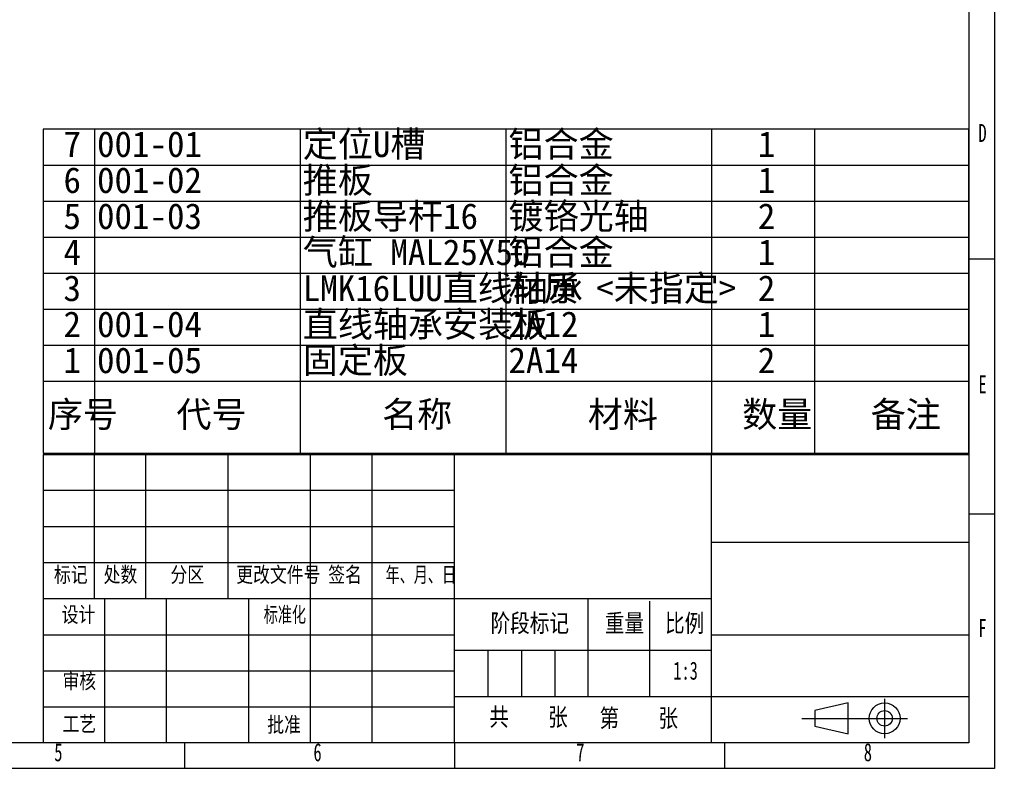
# Model space of a CAD drawing. Header units: millimetres. Extents: x -4 to 1692, y -357 to 300.
# Drawn here: x 700.8 to 890.3, y 0.1 to 145.7 of the extents above; entities that cross this region are included whole.
import ezdxf

# ---------------------------------------------------------------- set-up
doc = ezdxf.new("R2010")
doc.units = ezdxf.units.MM
doc.layers.add('图形符号', color=7, linetype='Continuous', lineweight=15)
doc.styles.add('SLDTEXTSTYLE0', font='', dxfattribs={"width": 0.67, "bigfont": 'bigfont'})
doc.styles.add('SLDTEXTSTYLE1', font='', dxfattribs={"width": 0.67})
doc.styles.add('SLDTEXTSTYLE2', font='', dxfattribs={"width": 0.8, "bigfont": 'bigfont'})
doc.styles.add('SLDTEXTSTYLE3', font='', dxfattribs={"width": 0.67})
doc.styles.add('SLDTEXTSTYLE4', font='', dxfattribs={"bigfont": 'bigfont'})
doc.styles.add('SLDTEXTSTYLE5', font='')
doc.styles.get('SLDTEXTSTYLE0').set_extended_font_data('仿宋_GB2312')
doc.styles.get('SLDTEXTSTYLE1').set_extended_font_data('仿宋_GB2312')
doc.styles.get('SLDTEXTSTYLE2').set_extended_font_data('仿宋_GB2312')
doc.styles.get('SLDTEXTSTYLE3').set_extended_font_data('仿宋_GB2312')
doc.styles.get('SLDTEXTSTYLE4').set_extended_font_data('仿宋_GB2312')
doc.styles.get('SLDTEXTSTYLE5').set_extended_font_data('仿宋_GB2312')

# ---------------------------------------------------------------- blocks, each defined once
blk = doc.blocks.new('SW_TABLEANNOTATION_0')
at = {"color": 0, "linetype": 'Continuous', "lineweight": 0}
for p, q in [((0, 0), (0, -63)), ((180, 0), (0, 0)), ((180, -63), (180, 0)), ((10, 0), (10, -49)), ((50, 0), (50, -49)), ((90, 0), (90, -49)), ((130, 0), (130, -49)), ((150, 0), (150, -49)), ((0, -7), (180, -7)), ((0, -14), (180, -14)), ((0, -21), (180, -21)), ((0, -28), (180, -28)), ((0, -35), (180, -35)), ((0, -42), (180, -42)), ((0, -49), (180, -49)), ((10, -49), (10, -63)), ((50, -49), (50, -63)), ((90, -49), (90, -63)), ((130, -49), (130, -63)), ((150, -49), (150, -63)), ((0, -63), (180, -63))]:
    blk.add_line(p, q, dxfattribs=at)
at = {"color": 0, "linetype": 'Continuous', "lineweight": 0, "char_height": 5, "attachment_point": 1}
for s, insert, style in [('定位U槽', (50.5, -0.42), 'SLDTEXTSTYLE4'), ('铝合金', (90.5, -0.42), 'SLDTEXTSTYLE4'), ('7', (3.98, -0.42), 'SLDTEXTSTYLE5'), ('001-01 ', (10.5, -0.42), 'SLDTEXTSTYLE5'), ('1', (138.98, -0.42), 'SLDTEXTSTYLE5'), ('6', (3.98, -7.42), 'SLDTEXTSTYLE5'), ('001-02 ', (10.5, -7.42), 'SLDTEXTSTYLE5'), ('推板', (50.5, -7.42), 'SLDTEXTSTYLE4'), ('铝合金', (90.5, -7.42), 'SLDTEXTSTYLE4'), ('1', (138.98, -7.42), 'SLDTEXTSTYLE5'), ('5', (3.98, -14.42), 'SLDTEXTSTYLE5'), ('001-03 ', (10.5, -14.42), 'SLDTEXTSTYLE5'), ('推板导杆16', (50.5, -14.42), 'SLDTEXTSTYLE4'), ('镀铬光轴', (90.5, -14.42), 'SLDTEXTSTYLE4'), ('2', (138.98, -14.42), 'SLDTEXTSTYLE5'), ('气缸 MAL25X50', (50.5, -21.42), 'SLDTEXTSTYLE4'), ('铝合金', (90.5, -21.42), 'SLDTEXTSTYLE4'), ('4', (3.98, -21.42), 'SLDTEXTSTYLE5'), ('1', (138.98, -21.42), 'SLDTEXTSTYLE5'), ('LMK16LUU直线轴承', (50.5, -28.42), 'SLDTEXTSTYLE4'), ('材质 <未指定>', (90.5, -28.42), 'SLDTEXTSTYLE4'), ('3', (3.98, -28.42), 'SLDTEXTSTYLE5'), ('2', (138.98, -28.42), 'SLDTEXTSTYLE5'), ('2', (3.98, -35.42), 'SLDTEXTSTYLE5'), ('001-04 ', (10.5, -35.42), 'SLDTEXTSTYLE5'), ('直线轴承安装板', (50.5, -35.42), 'SLDTEXTSTYLE4'), ('2A12', (90.5, -35.42), 'SLDTEXTSTYLE5'), ('1', (138.98, -35.42), 'SLDTEXTSTYLE5'), ('固定板', (50.5, -42.42), 'SLDTEXTSTYLE4'), ('1', (3.98, -42.42), 'SLDTEXTSTYLE5'), ('001-05 ', (10.5, -42.42), 'SLDTEXTSTYLE5'), ('2A14', (90.5, -42.42), 'SLDTEXTSTYLE5'), ('2', (138.98, -42.42), 'SLDTEXTSTYLE5'), ('序号', (0.93, -52.92), 'SLDTEXTSTYLE4'), ('代号', (25.93, -52.92), 'SLDTEXTSTYLE4'), ('名称', (65.93, -52.92), 'SLDTEXTSTYLE4'), ('材料', (105.93, -52.92), 'SLDTEXTSTYLE4'), ('数量', (135.93, -52.92), 'SLDTEXTSTYLE4'), ('备注', (160.93, -52.92), 'SLDTEXTSTYLE4')]:
    blk.add_mtext(s, dxfattribs=dict(at, insert=insert, style=style))

msp = doc.modelspace()

# ---------------------------------------------------------------- linework, layer by layer
at = {"color": 7, "linetype": 'Continuous', "lineweight": 0}
for p, q in [((890.3366109, 297.1295117), (890.3366109, 0.1295117)), ((885.3366112, 99.1295117), (890.3366109, 99.1295117)), ((785.3366104, 54.1295277), (705.336609, 54.1295291)), ((885.3366112, 49.6295117), (890.3366109, 49.6295117)), ((705.3366095, 47.1295291), (785.3366104, 47.1295277)), ((705.33661, 26.1295291), (785.3366104, 26.1295357)), ((791.8366104, 23.1295277), (791.8366104, 14.1295277)), ((798.3366104, 23.1295277), (798.3366104, 14.1295277)), ((804.8366104, 23.1295277), (804.8366104, 14.1295277)), ((785.3366104, 21.2248917), (785.3366104, 21.3812449)), ((811.3366104, 21.2248917), (811.3366104, 21.3812449)), ((705.3366113, 19.1295291), (785.3366104, 19.1295357)), ((835.3366108, 14.1295118), (885.3366112, 14.1295118)), ((705.3366119, 12.1295291), (785.3366104, 12.1295357)), ((732.8366109, 5.1295117), (732.8366109, 0.1295117)), ((732.8366109, 5.1295117), (732.8366109, 0.1295117)), ((785.3366109, 5.1295117), (785.3366109, 0.1295117)), ((785.3366109, 5.1295117), (785.3366109, 0.1295117)), ((837.8366109, 5.1295117), (837.8366109, 0.1295117)), ((837.8366109, 5.1295117), (837.8366109, 0.1295117)), ((890.3366109, 0.1295117), (470.3366109, 0.1295117))]:
    msp.add_line(p, q, dxfattribs=at)
at = {"color": 7, "linetype": 'Continuous', "lineweight": 15}
for p, q in [((885.3366112, 292.1295117), (885.3366112, 5.1295117)), ((705.3366104, 61.1295291), (885.3366104, 61.129526)), ((705.3366104, 61.1295291), (705.3366104, 5.1295291)), ((715.3366104, 33.1295121), (715.3366104, 61.1295289)), ((725.3366104, 33.1295119), (725.3366104, 61.1295287)), ((741.3366104, 33.1295118), (741.3366104, 61.1295285)), ((757.3366104, 5.1295361), (757.3366104, 61.1295282)), ((769.3366104, 5.129536), (769.3366104, 61.129528)), ((785.3366104, 5.1295357), (785.3366104, 61.1295277)), ((835.3366108, 5.1295117), (835.3366108, 61.1295268)), ((835.3366092, 44.1295117), (885.3366112, 44.1295117)), ((705.3366104, 40.1295124), (785.3366104, 40.129511)), ((705.3366104, 33.1295124), (785.3366104, 33.129511)), ((717.3366104, 5.1295117), (717.3366104, 33.1295283)), ((729.3366104, 5.1295117), (729.3366104, 33.1295283)), ((745.3366104, 5.1295117), (745.3366104, 33.1295117)), ((785.3366104, 33.129511), (835.3366104, 33.129511)), ((811.3366104, 14.1295118), (811.3366104, 33.129511)), ((823.3366104, 14.1295118), (823.3366104, 32.6604682)), ((835.3366104, 26.1295117), (885.3366113, 26.1295117)), ((785.33661, 23.1295117), (835.3366108, 23.1295117)), ((785.33661, 14.1295118), (835.3366108, 14.1295118)), ((861.8923017, 12.8708811), (855.3923017, 11.3708811)), ((861.8923017, 6.8708811), (861.8923017, 12.8708811)), ((855.3923017, 11.3708811), (855.3923017, 8.3708811)), ((855.3923017, 8.3708811), (861.8923017, 6.8708811)), ((885.3366112, 5.1295117), (495.3366109, 5.1295117))]:
    msp.add_line(p, q, dxfattribs=at)
at = {"layer": '图形符号'}
for p, q in [((868.9673132, 13.6691354), (868.9673132, 6.0492972)), ((852.8829362, 9.8708811), (873.437473, 9.8708811))]:
    msp.add_line(p, q, dxfattribs=at)
for radius in [3, 1.5]:
    msp.add_circle((868.9673132, 9.8708811), radius, dxfattribs=at)

# ---------------------------------------------------------------- block references
at = {"color": 7, "linetype": 'Continuous', "lineweight": 0}
msp.add_blockref('SW_TABLEANNOTATION_0', (705.3366104, 124.36998), dxfattribs=at)

# ---------------------------------------------------------------- texts
for s, insert, char_height, attachment_point, style in [('D', (887.2170547, 125.3602014), 3.5, 1, 'SLDTEXTSTYLE1'), ('E', (887.2128298, 76.5103494), 3.5, 1, 'SLDTEXTSTYLE1'), ('标记', (707.4610024, 39.2995158), 3, 1, 'SLDTEXTSTYLE2'), ('处数', (717.1152054, 39.2995158), 3, 1, 'SLDTEXTSTYLE2'), ('分区', (730.1118786, 39.2995158), 3, 1, 'SLDTEXTSTYLE2'), (' 更改文件号', (741.2686276, 39.2995158), 3, 1, 'SLDTEXTSTYLE2'), ('签名', (760.7948812, 39.2995158), 3, 1, 'SLDTEXTSTYLE2'), ('年、月、日', (771.9349797, 39.2995158), 3, 1, 'SLDTEXTSTYLE0'), ('设计', (708.9623752, 31.5509312), 3, 1, 'SLDTEXTSTYLE2'), ('标准化', (748.2547209, 31.5509312), 3, 1, 'SLDTEXTSTYLE0'), ('阶段标记', (792.3400217, 30.1254637), 3.5, 1, 'SLDTEXTSTYLE2'), ('重量', (814.5691375, 30.1254637), 3.5, 1, 'SLDTEXTSTYLE2'), ('比例', (826.2753732, 30.1254637), 3.5, 1, 'SLDTEXTSTYLE2'), ('F', (887.2001553, 29.1708252), 3.5, 1, 'SLDTEXTSTYLE1'), ('审核', (709.1123749, 18.6330609), 3, 1, 'SLDTEXTSTYLE2'), ('1:3', (830.2678757, 20.8913123), 3.5, 2, 'SLDTEXTSTYLE3'), ('共    张', (792.09978, 11.9062748), 3.5, 1, 'SLDTEXTSTYLE2'), ('第    张', (813.5455732, 11.6761), 3.5, 1, 'SLDTEXTSTYLE2'), ('工艺', (709.1248749, 10.3041023), 3, 1, 'SLDTEXTSTYLE2'), ('批准', (748.9305543, 10.1554926), 3, 1, 'SLDTEXTSTYLE2'), ('5', (707.5259866, 5.0349529), 3.5, 1, 'SLDTEXTSTYLE1'), ('6', (757.9142661, 5.0391778), 3.5, 1, 'SLDTEXTSTYLE1'), ('7', (809.0151421, 5.0391778), 3.5, 1, 'SLDTEXTSTYLE1'), ('8', (864.9249772, 5.0391778), 3.5, 1, 'SLDTEXTSTYLE1')]:
    msp.add_mtext(s, dxfattribs=dict(at, insert=insert, char_height=char_height, attachment_point=attachment_point, style=style))

doc.saveas('drawing.dxf')
